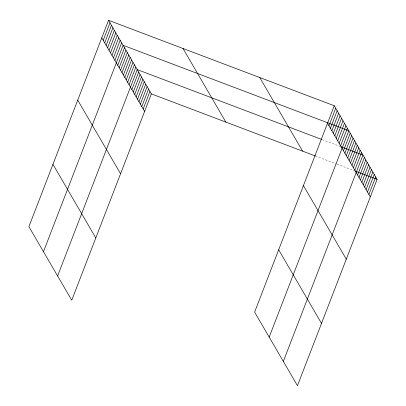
<?xml version="1.0" encoding="UTF-8"?>
<svg xmlns="http://www.w3.org/2000/svg" width="406" height="406" viewBox="0 0 406 406"><rect width="100%" height="100%" fill="white"/><g stroke="black" fill="none" stroke-linecap="round" stroke-linejoin="round"><path stroke-width="0.3" stroke-dasharray="2.03 1.52" d="M322.222 139.634L340.258 146.464M315.406 155.99L336.356 163.922M336.939 164.141L354.397 170.748"/><path stroke-width="0.61" d="M108.539 20.3L28.907 226.66L71.745 300.252L151.372 93.893L108.539 20.3L334.255 105.748L377.093 179.34L297.461 385.7L254.628 312.107L334.255 105.748M103.225 40.336L109.996 22.802M104.682 42.838L111.452 25.304M106.139 45.34L112.909 27.806M107.595 47.842L114.36 30.308M109.052 50.344L115.817 32.81M110.508 52.846L117.273 35.312M111.965 55.348L118.73 37.814M113.421 57.85L120.186 40.316M114.878 60.352L121.643 42.818M43.472 251.679L123.099 45.32L348.82 130.768L269.193 337.127M117.75 65.285L124.515 47.751M119.161 67.711L125.926 50.182M120.577 70.142L127.342 52.607M121.988 72.567L128.753 55.038M123.404 74.998L130.169 57.464M124.815 77.429L131.585 59.895M126.23 79.855L132.995 62.321M127.646 82.286L134.411 64.752M129.057 84.712L135.822 67.178M57.611 275.968L137.238 69.609L321.638 139.415M131.884 89.569L138.649 72.035M133.3 92L140.065 74.465M134.711 94.425L141.476 76.896M136.127 96.856L142.892 79.322M137.538 99.282L144.303 81.753M138.953 101.713L145.718 84.179M140.364 104.144L147.129 86.61M141.78 106.57L148.545 89.036M143.191 109.001L149.961 91.467M328.946 125.784L335.711 108.25M330.403 128.286L337.168 110.752M331.859 130.788L338.624 113.254M333.316 133.29L340.081 115.756M334.772 135.792L341.537 118.258M336.229 138.294L342.994 120.76M337.685 140.796L344.45 123.262M339.142 143.298L345.907 125.764M340.598 145.8L347.363 128.266M343.466 150.733L350.231 133.198M344.882 153.158L351.647 135.624M346.293 155.589L353.058 138.055M347.709 158.015L354.474 140.481M349.119 160.446L355.884 142.912M350.535 162.872L357.3 145.343M351.946 165.303L358.716 147.769M353.362 167.729L360.127 150.2M354.778 170.16L361.543 152.626M283.327 361.416L362.954 155.056L340.842 146.683M357.605 175.016L364.37 157.482M359.016 177.447L365.781 159.913M360.432 179.873L367.197 162.339M361.842 182.304L368.607 164.77M363.258 184.73L370.023 167.196M364.669 187.161L371.434 169.627M366.085 189.587L372.85 172.053M367.496 192.018L374.261 174.484M368.912 194.444L375.677 176.915M151.372 93.893L315.406 155.99M354.976 170.972L377.093 179.34M327.49 123.282L370.323 196.874M259.769 77.551L302.602 151.144M303.444 185.593L346.282 259.185M183.025 48.497L225.858 122.089M278.673 249.791L321.506 323.389M101.769 37.834L144.607 111.427M77.729 100.145L120.562 173.743M52.953 164.349L95.791 237.941"/></g></svg>
